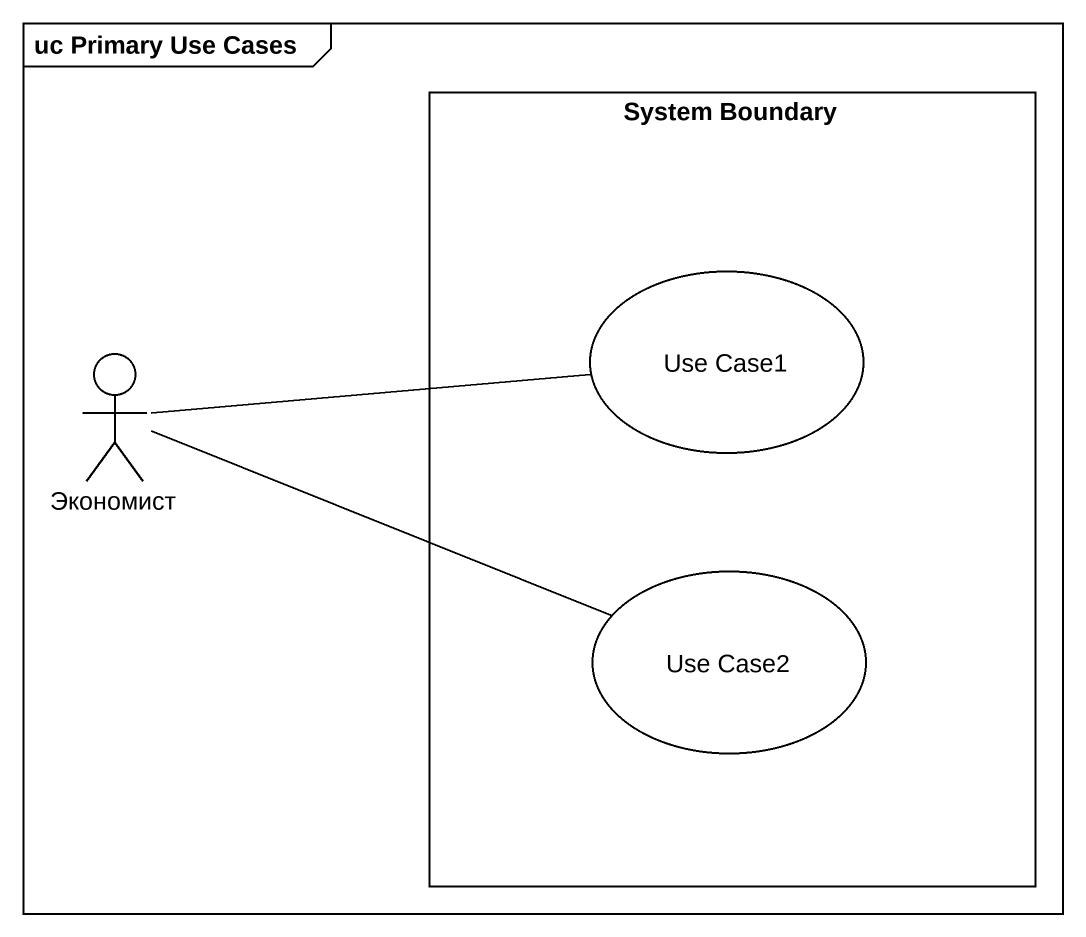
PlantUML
@startuml
mainframe uc Primary Use Cases
rectangle "System Boundary" as System_Boundary {
  usecase "Use Case1" as Use_Case1
  usecase "Use Case2" as Use_Case2
}
actor Экономист
Экономист -right- Use_Case1
Экономист -right- Use_Case2
@enduml
